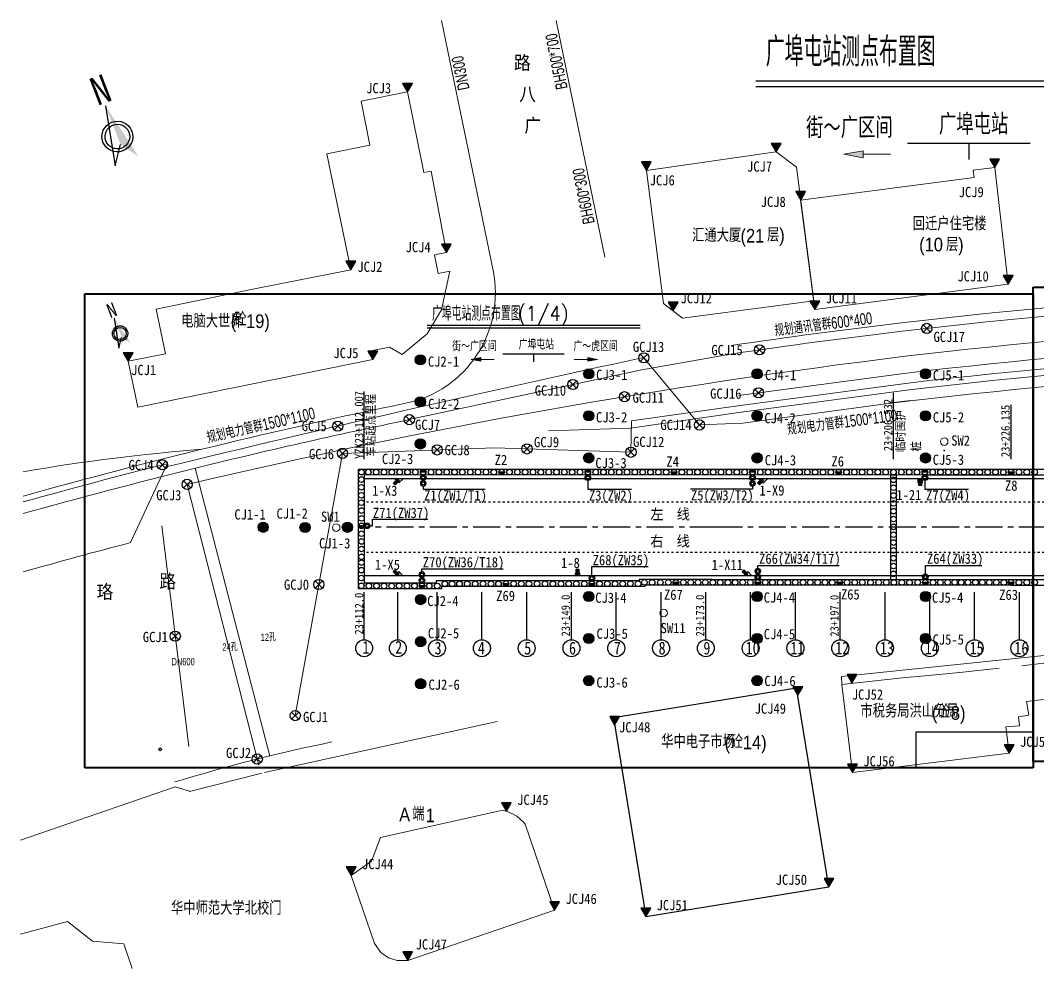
# Model space of a CAD drawing. Header units: millimetres. Extents: x 56 to 535294, y 65 to 2081451.
# Drawn here: x 56 to 653, y 65 to 620 of the extents above; entities that cross this region are included whole.
import ezdxf
from ezdxf.enums import TextEntityAlignment as Align

# ---------------------------------------------------------------- set-up
doc = ezdxf.new("R2010")
doc.units = ezdxf.units.MM
for name, pattern in [('238400', [0.8, 0.25, -0.3, 0.25]), ('CENTER', [50.8, 31.75, -6.35, 6.35, -6.35]), ('L1', [0])]:
    doc.linetypes.add(name, pattern=pattern)
for name, color, linetype in [('外框边线坐标标注', 7, 'Continuous'), ('桩', 5, 'Continuous'), ('桩基位置', 7, 'Continuous'), ('监测点', 7, 'Continuous')]:
    doc.layers.add(name, color=color, linetype=linetype)
doc.layers.add('监测标志', color=4, linetype='Continuous', lineweight=5)
doc.styles.get("Standard").update_dxf_attribs({"font": 'txt', "bigfont": 'gbcbig.shx'})
doc.styles.add('SZ30', font='wwtrstxt.shx', dxfattribs={"width": 0.7, "bigfont": 'hztxt.shx'})
doc.styles.add('宋体', font='')
doc.styles.get('宋体').set_extended_font_data('FangSong_GB2312')

msp = doc.modelspace()

# ---------------------------------------------------------------- hatches: boundary and pattern name
h = msp.add_hatch(color=7)
h.paths.add_polyline_path([(283.31, 583.44), (280.42, 583.44), (283.31, 578.44)])
h.paths.add_polyline_path([(286.2, 583.44), (283.31, 583.44), (283.31, 578.44)])
h = msp.add_hatch(color=7)
h.paths.add_polyline_path([(499.3, 548.22), (496.42, 548.22), (499.3, 543.23)])
h.paths.add_polyline_path([(502.19, 548.22), (499.3, 548.22), (499.3, 543.23)])
at = {"linetype": 'ByBlock', "lineweight": 25}
for points in [[(538.95, 541.85), (550.34, 539.78), (550.34, 543.93)], [(320.53, 421.67), (326.23, 420.63), (326.23, 422.71)], [(388.97, 422.71), (388.97, 420.63), (394.66, 421.67)]]:
    msp.add_hatch(color=5, dxfattribs=at).paths.add_polyline_path(points)
h = msp.add_hatch(color=7)
h.paths.add_polyline_path([(423.26, 537.42), (420.37, 537.42), (423.26, 532.42)])
h.paths.add_polyline_path([(426.14, 537.42), (423.26, 537.42), (423.26, 532.42)])
h = msp.add_hatch(color=7)
h.paths.add_polyline_path([(627.39, 539.03), (624.5, 539.03), (627.39, 534.04)])
h.paths.add_polyline_path([(630.28, 539.03), (627.39, 539.03), (627.39, 534.04)])
h = msp.add_hatch(color=7)
h.paths.add_polyline_path([(513.72, 519.96), (510.84, 519.96), (513.72, 514.96)])
h.paths.add_polyline_path([(516.61, 519.96), (513.72, 519.96), (513.72, 514.96)])
h = msp.add_hatch(color=7)
h.paths.add_polyline_path([(306.07, 489.21), (303.18, 489.21), (306.07, 484.21)])
h.paths.add_polyline_path([(308.95, 489.21), (306.07, 489.21), (306.07, 484.21)])
h = msp.add_hatch(color=7)
h.paths.add_polyline_path([(250.08, 479.2), (247.2, 479.2), (250.08, 474.2)])
h.paths.add_polyline_path([(252.97, 479.2), (250.08, 479.2), (250.08, 474.2)])
h = msp.add_hatch(color=7)
h.paths.add_polyline_path([(635.33, 470.78), (632.44, 470.78), (635.33, 465.79)])
h.paths.add_polyline_path([(638.21, 470.78), (635.33, 470.78), (635.33, 465.79)])
h = msp.add_hatch(color=7)
h.paths.add_polyline_path([(438.94, 455.15), (436.05, 455.15), (438.94, 450.15)])
h.paths.add_polyline_path([(441.83, 455.15), (438.94, 455.15), (438.94, 450.15)])
h = msp.add_hatch(color=7)
h.paths.add_polyline_path([(522.04, 455.84), (519.15, 455.84), (522.04, 450.84)])
h.paths.add_polyline_path([(524.92, 455.84), (522.04, 455.84), (522.04, 450.84)])
h = msp.add_hatch(color=7)
h.paths.add_polyline_path([(119.6, 425.57), (116.72, 425.57), (119.6, 420.57)])
h.paths.add_polyline_path([(122.49, 425.57), (119.6, 425.57), (119.6, 420.57)])
h = msp.add_hatch(color=7)
h.paths.add_polyline_path([(262.93, 426.57), (260.05, 426.57), (262.93, 421.57)])
h.paths.add_polyline_path([(265.82, 426.57), (262.93, 426.57), (262.93, 421.57)])
for points in [[(293.83, 421.43, 1), (287.84, 421.43, 1)], [(392.49, 413.21, 1), (386.5, 413.21, 1)], [(491.14, 413.21, 1), (485.15, 413.21, 1)], [(589.8, 413.21, 1), (583.81, 413.21, 1)], [(293.83, 396.77, 1), (287.84, 396.77, 1)], [(392.49, 388.55, 1), (386.5, 388.55, 1)], [(491.14, 388.55, 1), (485.15, 388.55, 1)], [(589.8, 388.55, 1), (583.81, 388.55, 1)], [(293.83, 372.11, 1), (287.84, 372.11, 1)], [(392.49, 363.89, 1), (386.5, 363.89, 1)], [(491.14, 363.89, 1), (485.15, 363.89, 1)], [(589.8, 363.89, 1), (583.81, 363.89, 1)], [(336.8, 355.59, 1), (340.08, 355.59)], [(437.85, 355.57, 1), (441.13, 355.57)], [(534.31, 355.57, 1), (537.59, 355.57)], [(635.35, 355.62, 1), (638.63, 355.62)], [(201.75, 323.26, 1), (195.77, 323.26, 1)], [(226.25, 323.1, 1), (220.27, 323.1, 1)], [(251.08, 323.26, 1), (245.09, 323.26, 1)], [(254.67, 324.09, 1), (257.95, 324.09)], [(290.13, 288.89, 1), (293.41, 288.89)], [(339.38, 290.19, 1), (342.67, 290.19)], [(389.72, 290.19, 1), (393, 290.19)], [(438.88, 290.95, 1), (442.16, 290.95)], [(486.94, 290.94, 1), (490.22, 290.94)], [(534.9, 290.94, 1), (538.18, 290.94)], [(585.12, 290.94, 1), (588.41, 290.94)], [(635.34, 290.94, 1), (638.62, 290.94)], [(294, 280.87, 1), (288.01, 280.87, 1)], [(392.49, 282.7, 1), (386.5, 282.7, 1)], [(491.14, 282.7, 1), (485.15, 282.7, 1)], [(589.8, 282.7, 1), (583.81, 282.7, 1)], [(294, 256.21, 1), (288.01, 256.21, 1)], [(392.49, 258.04, 1), (386.5, 258.04, 1)], [(491.14, 258.04, 1), (485.15, 258.04, 1)], [(589.8, 258.04, 1), (583.81, 258.04, 1)], [(294, 231.55, 1), (288.01, 231.55, 1)], [(392.49, 233.38, 1), (386.5, 233.38, 1)], [(491.14, 233.38, 1), (485.15, 233.38, 1)]]:
    msp.add_hatch(color=7).paths.add_polyline_path(points)
h = msp.add_hatch(color=7)
edge = h.paths.add_edge_path()
edge.add_ellipse((292.5, 355.6), major_axis=(1.16, 1.16), ratio=1, start_angle=-45, end_angle=135, ccw=False)
edge.add_line((294.15, 355.6), (290.86, 355.6))
h = msp.add_hatch(color=7)
edge = h.paths.add_edge_path()
edge.add_ellipse((388.96, 355.58), major_axis=(1.16, 1.16), ratio=1, start_angle=-45, end_angle=135, ccw=False)
edge.add_line((390.61, 355.58), (387.32, 355.58))
h = msp.add_hatch(color=7)
edge = h.paths.add_edge_path()
edge.add_ellipse((485.42, 355.58), major_axis=(1.16, 1.16), ratio=1, start_angle=-45, end_angle=135, ccw=False)
edge.add_line((487.06, 355.58), (483.78, 355.58))
h = msp.add_hatch(color=7)
edge = h.paths.add_edge_path()
edge.add_ellipse((586.47, 355.58), major_axis=(1.16, 1.16), ratio=1, start_angle=-45, end_angle=135, ccw=False)
edge.add_line((588.11, 355.58), (584.83, 355.58))
h = msp.add_hatch(color=7)
h.paths.add_polyline_path([(543.76, 236.88), (540.87, 236.88), (543.76, 231.89)])
h.paths.add_polyline_path([(546.64, 236.88), (543.76, 236.88), (543.76, 231.89)])
h = msp.add_hatch(color=7)
h.paths.add_polyline_path([(512.02, 229.82), (509.14, 229.82), (512.02, 224.82)])
h.paths.add_polyline_path([(514.91, 229.82), (512.02, 229.82), (512.02, 224.82)])
h = msp.add_hatch(color=7)
h.paths.add_polyline_path([(404.67, 212.33), (401.79, 212.33), (404.67, 207.33)])
h.paths.add_polyline_path([(407.56, 212.33), (404.67, 212.33), (404.67, 207.33)])
h = msp.add_hatch(color=7)
h.paths.add_polyline_path([(635.87, 195.83), (632.99, 195.83), (635.87, 190.83)])
h.paths.add_polyline_path([(638.76, 195.83), (635.87, 195.83), (635.87, 190.83)])
h = msp.add_hatch(color=7)
h.paths.add_polyline_path([(544.06, 184.46), (541.18, 184.46), (544.06, 179.46)])
h.paths.add_polyline_path([(546.95, 184.46), (544.06, 184.46), (544.06, 179.46)])
h = msp.add_hatch(color=7)
h.paths.add_polyline_path([(341.22, 161.85), (338.34, 161.85), (341.22, 156.85)])
h.paths.add_polyline_path([(344.11, 161.85), (341.22, 161.85), (341.22, 156.85)])
h = msp.add_hatch(color=7)
h.paths.add_polyline_path([(250.31, 124.16), (247.42, 124.16), (250.31, 119.16)])
h.paths.add_polyline_path([(253.2, 124.16), (250.31, 124.16), (250.31, 119.16)])
h = msp.add_hatch(color=7)
h.paths.add_polyline_path([(530.28, 117.48), (527.4, 117.48), (530.28, 112.49)])
h.paths.add_polyline_path([(533.17, 117.48), (530.28, 117.48), (530.28, 112.49)])
h = msp.add_hatch(color=7)
h.paths.add_polyline_path([(369.51, 103.77), (366.62, 103.77), (369.51, 98.77)])
h.paths.add_polyline_path([(372.39, 103.77), (369.51, 103.77), (369.51, 98.77)])
h = msp.add_hatch(color=7)
h.paths.add_polyline_path([(422.92, 100.08), (420.04, 100.08), (422.92, 95.08)])
h.paths.add_polyline_path([(425.81, 100.08), (422.92, 100.08), (422.92, 95.08)])
h = msp.add_hatch(color=7)
h.paths.add_polyline_path([(283.4, 74.36), (280.51, 74.36), (283.4, 69.36)])
h.paths.add_polyline_path([(286.28, 74.36), (283.4, 74.36), (283.4, 69.36)])

# ---------------------------------------------------------------- linework, layer by layer
at = {"color": 4, "lineweight": 0}
for p, q in [((303.17, 620.36), (333.42, 473.67)), ((370.32, 620.36), (398.94, 481.58)), ((420.56, 415.59), (473.71, 424.93)), ((473.71, 424.93), (473.71, 424.93)), ((421.63, 422.72), (421.63, 422.72)), ((421.63, 422.72), (421.63, 422.72)), ((421.63, 422.72), (454.43, 383.21)), ((284.37, 386.33), (420.56, 415.59)), ((477.32, 400.53), (575.74, 413.61)), ((478.2, 394.68), (576.62, 407.76)), ((478.76, 390.77), (577.18, 403.85)), ((414.54, 385.57), (478.18, 394.67)), ((478.18, 394.67), (478.18, 394.67)), ((479.73, 384.26), (564.91, 395.76)), ((413.93, 381.32), (478.76, 390.77)), ((478.76, 390.77), (478.76, 390.77)), ((414.25, 367.23), (414.54, 385.57)), ((454.43, 383.21), (479.73, 384.26)), ((365.95, 379.81), (413.93, 381.32)), ((245.19, 366.59), (334.29, 369.79)), ((334.29, 369.79), (414.25, 367.23)), ((217.54, 212.87), (245.19, 366.59)), ((121.08, 314.3), (142.43, 360.53)), ((202.57, 189.11), (158.97, 357.87)), ((196.18, 183.87), (154.2, 348.41)), ((155.09, 194.8), (139.31, 324.13)), ((199.5, 179.6), (335.87, 209.5)), ((155.56, 168.45), (197.9, 179.22)), ((56.44, 139.89), (147.07, 171.2)), ((147.07, 171.2), (155.51, 168.59)), ((155.47, 168.73), (155.56, 168.45))]:
    msp.add_line(p, q, dxfattribs=at)
at = {"color": 7, "lineweight": -3}
for p, q in [((487.46, 584.9), (736.98, 584.9)), ((294.79, 441.74), (419.55, 441.74))]:
    msp.add_line(p, q, dxfattribs=at)
at = {"color": 252, "lineweight": 0}
for p, q in [((283.31, 578.44), (256.19, 572.95)), ((292.9, 531.18), (283.31, 578.44)), ((256.19, 572.95), (261.15, 547.27)), ((261.15, 547.27), (236.02, 542.14)), ((499.3, 543.23), (423.26, 532.42)), ((511.21, 534.36), (499.3, 543.23)), ((236.02, 542.14), (250.08, 474.2)), ((297.13, 531.97), (292.9, 531.18)), ((306.07, 484.21), (297.13, 531.97)), ((423.26, 532.42), (433.36, 454.48)), ((521.36, 456.04), (511.21, 534.36)), ((627.39, 534.04), (614.84, 532.58)), ((614.84, 532.58), (615.28, 528.2)), ((635.33, 465.79), (627.39, 534.04)), ((615.28, 528.2), (513.68, 514.95)), ((513.68, 514.95), (522.04, 450.84)), ((299.09, 482.84), (306.07, 484.21)), ((301.22, 472.03), (299.09, 482.84)), ((250.08, 474.2), (192.69, 462.73)), ((250.08, 474.2), (250.08, 474.2)), ((250.08, 474.2), (250.08, 474.2)), ((250.08, 474.2), (250.08, 474.2)), ((308.19, 473.4), (301.22, 472.03)), ((303.23, 450.74), (308.19, 473.4)), ((522.04, 450.84), (635.33, 465.79)), ((192.69, 462.73), (136.04, 451.01)), ((192.69, 462.73), (192.69, 462.73)), ((433.36, 454.48), (444.52, 445.83)), ((444.52, 445.83), (521.36, 456.04)), ((136.04, 451.01), (141.4, 424.98)), ((294.73, 436.66), (303.23, 450.74)), ((280.14, 424.53), (294.73, 436.66)), ((141.4, 424.98), (119.6, 420.57)), ((261.9, 426.62), (272.69, 428.72)), ((262.93, 421.57), (261.9, 426.62)), ((272.69, 428.72), (280.14, 424.53)), ((119.6, 420.57), (125.22, 393.61)), ((125.22, 393.61), (262.93, 421.57)), ((688.59, 251.44), (537.64, 235.73)), ((667.65, 245.04), (643.38, 242.09)), ((629.98, 240.59), (606.97, 238.16)), ((537.64, 235.73), (537.8, 231.16)), ((537.8, 231.16), (575.04, 235.23)), ((606.97, 238.16), (584.21, 236.06)), ((537.8, 231.16), (544.06, 179.46)), ((645.96, 221.21), (691.34, 226.67)), ((647.32, 213.2), (645.96, 221.21)), ((641.3, 212.18), (647.32, 213.2)), ((641.93, 206.93), (641.3, 212.18)), ((633.97, 206.22), (641.93, 206.93)), ((635.87, 190.83), (633.97, 206.22)), ((544.06, 179.46), (635.87, 190.83)), ((267.42, 141.41, 104.92), (339.12, 157.5, 104.92)), ((339.12, 157.5, 104.92), (343.33, 156.19, 104.92)), ((343.33, 156.19, 104.92), (347.45, 154.04, 104.92)), ((347.45, 154.04, 104.92), (351.19, 150.45, 104.92)), ((351.19, 150.45, 104.92), (352.23, 149.23, 104.92)), ((352.23, 149.23, 104.92), (369.51, 98.77, 104.92)), ((262.27, 127.67, 104.92), (267.42, 141.41, 104.92)), ((250.31, 119.16, 104.92), (262.27, 127.67, 104.92)), ((263.96, 79.31, 104.92), (250.31, 119.16, 104.92)), ((369.51, 98.77, 104.92), (283.4, 69.36, 104.92)), ((84.05, 92.15), (56.44, 84.71)), ((98.63, 80.75), (84.05, 92.15)), ((117.07, 79.21), (98.63, 80.75)), ((121.99, 64.58), (117.07, 79.21)), ((267.6, 74.12, 104.92), (263.96, 79.31, 104.92)), ((272.07, 70.93, 104.92), (267.6, 74.12, 104.92)), ((277.16, 69.28, 104.92), (272.07, 70.93, 104.92)), ((283.4, 69.36, 104.92), (277.16, 69.28, 104.92))]:
    msp.add_line(p, q, dxfattribs=at)
at = {"color": 7}
for p, q in [((286.2, 583.44), (280.42, 583.44)), ((280.42, 583.44), (283.31, 578.44)), ((283.31, 578.44), (286.2, 583.44)), ((487.46, 581.56), (736.98, 581.56)), ((111.93, 535.1), (115.1, 547.54)), ((502.19, 548.22), (496.42, 548.22)), ((496.42, 548.22), (499.3, 543.23)), ((499.3, 543.23), (502.19, 548.22)), ((426.14, 537.42), (420.37, 537.42)), ((420.37, 537.42), (423.26, 532.42)), ((423.26, 532.42), (426.14, 537.42)), ((630.28, 539.03), (624.5, 539.03)), ((624.5, 539.03), (627.39, 534.04)), ((627.39, 534.04), (630.28, 539.03)), ((516.61, 519.96), (510.84, 519.96)), ((510.84, 519.96), (513.72, 514.96)), ((513.72, 514.96), (516.61, 519.96)), ((308.95, 489.21), (303.18, 489.21)), ((303.18, 489.21), (306.07, 484.21)), ((306.07, 484.21), (308.95, 489.21)), ((252.97, 479.2), (247.2, 479.2)), ((247.2, 479.2), (250.08, 474.2)), ((250.08, 474.2), (252.97, 479.2)), ((638.21, 470.78), (632.44, 470.78)), ((632.44, 470.78), (635.33, 465.79)), ((635.33, 465.79), (638.21, 470.78)), ((441.83, 455.15), (436.05, 455.15)), ((436.05, 455.15), (438.94, 450.15)), ((438.94, 450.15), (441.83, 455.15)), ((524.92, 455.84), (519.15, 455.84)), ((519.15, 455.84), (522.04, 450.84)), ((522.04, 450.84), (524.92, 455.84)), ((585.44, 437.69), (589.67, 441.93)), ((589.67, 437.69), (585.44, 441.93)), ((294.79, 440.06), (419.55, 440.06)), ((114.22, 428.26), (115.8, 434.48)), ((487.5, 425.13), (491.73, 429.36)), ((491.73, 425.13), (487.5, 429.36)), ((122.49, 425.57), (116.72, 425.57)), ((116.72, 425.57), (119.6, 420.57)), ((119.6, 420.57), (122.49, 425.57)), ((265.82, 426.57), (260.05, 426.57)), ((260.05, 426.57), (262.93, 421.57)), ((262.93, 421.57), (265.82, 426.57)), ((419.64, 420.45), (423.87, 424.68)), ((423.87, 420.45), (419.64, 424.68)), ((378.07, 404.8), (382.31, 409.03)), ((382.31, 404.8), (378.07, 409.03)), ((408.34, 397.67), (412.57, 401.9)), ((412.57, 397.67), (408.34, 401.9)), ((486.87, 399.96), (491.1, 404.2)), ((491.1, 399.96), (486.87, 404.2)), ((282.25, 384.22), (286.49, 388.45)), ((286.49, 384.22), (282.25, 388.45)), ((240.31, 380.43), (244.54, 384.66)), ((244.54, 380.43), (240.31, 384.66)), ((452.31, 381.09), (456.54, 385.33)), ((456.54, 381.09), (452.31, 385.33)), ((298.59, 366.47), (302.82, 370.7)), ((302.82, 366.47), (298.59, 370.7)), ((351.2, 367.07), (355.44, 371.3)), ((355.44, 367.07), (351.2, 371.3)), ((243.11, 364.47), (247.34, 368.71)), ((247.34, 364.47), (243.11, 368.71)), ((412.13, 365.11), (416.36, 369.35)), ((416.36, 365.11), (412.13, 369.35)), ((137.54, 357.71), (141.77, 361.94)), ((141.77, 357.71), (137.54, 361.94)), ((294.15, 355.6), (290.86, 355.6)), ((292.51, 350.69), (291.11, 353.15)), ((291.11, 353.15), (293.94, 353.13)), ((293.94, 353.13), (292.51, 350.69)), ((340.08, 355.59), (336.8, 355.59)), ((390.61, 355.58), (387.32, 355.58)), ((388.97, 350.68), (387.57, 353.13)), ((387.57, 353.13), (390.4, 353.12)), ((390.4, 353.12), (388.97, 350.68)), ((441.13, 355.57), (437.85, 355.57)), ((487.06, 355.58), (483.78, 355.58)), ((485.43, 350.67), (484.03, 353.13)), ((484.03, 353.13), (486.85, 353.11)), ((486.85, 353.11), (485.43, 350.67)), ((537.59, 355.57), (534.31, 355.57)), ((588.11, 355.58), (584.83, 355.58)), ((586.47, 350.67), (585.07, 353.13)), ((585.07, 353.13), (587.9, 353.12)), ((587.9, 353.12), (586.47, 350.67)), ((638.63, 355.62), (635.35, 355.62)), ((152.08, 346.3), (156.32, 350.53)), ((156.32, 346.3), (152.08, 350.53)), ((275.89, 351.65), (278.29, 349.27)), ((278.29, 349.27), (280.78, 351.65)), ((292.52, 347.29), (292.52, 345.59)), ((388.98, 350.68), (388.98, 345.58)), ((485.44, 347.27), (485.44, 345.57)), ((586.48, 350.67), (586.48, 345.57)), ((292.52, 345.59), (328.79, 345.59)), ((388.98, 345.58), (414.5, 345.58)), ((485.44, 345.57), (449.17, 345.57)), ((586.48, 345.57), (612.01, 345.57)), ((262.83, 324.09), (262.83, 328.05)), ((262.83, 328.05), (295.23, 328.05)), ((257.95, 324.09), (254.67, 324.09)), ((259.57, 322.46), (258.17, 324.92)), ((258.17, 324.92), (261, 324.9)), ((261, 324.9), (259.57, 322.46)), ((261.21, 324.09), (262.83, 324.09)), ((291.77, 297.2), (291.77, 298.9)), ((291.77, 298.9), (339.41, 298.9)), ((391.36, 295.1), (391.36, 300.2)), ((391.36, 300.2), (424.35, 300.2)), ((488.58, 299.25), (488.58, 300.95)), ((488.58, 300.95), (536.22, 300.95)), ((586.76, 295.85), (586.76, 300.95)), ((586.76, 300.95), (619.75, 300.95)), ((291.76, 293.8), (290.36, 291.35)), ((293.19, 291.36), (291.76, 293.8)), ((391.35, 295.1), (389.95, 292.64)), ((389.95, 292.64), (392.78, 292.66)), ((392.78, 292.66), (391.35, 295.1)), ((488.57, 295.85), (487.17, 293.39)), ((487.17, 293.39), (490, 293.41)), ((490, 293.41), (488.57, 295.85)), ((586.76, 295.85), (585.35, 293.39)), ((585.35, 293.39), (588.18, 293.41)), ((588.18, 293.41), (586.76, 295.85)), ((229.25, 287.61), (233.48, 291.85)), ((233.48, 287.61), (229.25, 291.85)), ((293.41, 288.89), (290.13, 288.89)), ((290.36, 291.35), (293.19, 291.36)), ((342.67, 290.19), (339.38, 290.19)), ((393, 290.19), (389.72, 290.19)), ((442.16, 290.95), (438.88, 290.95)), ((490.22, 290.94), (486.94, 290.94)), ((538.18, 290.94), (534.9, 290.94)), ((588.41, 290.94), (585.12, 290.94)), ((638.62, 290.94), (635.34, 290.94)), ((145.09, 257.35), (149.32, 261.58)), ((149.32, 257.35), (145.09, 261.58)), ((546.64, 236.88), (540.87, 236.88)), ((540.87, 236.88), (543.76, 231.89)), ((543.76, 231.89), (546.64, 236.88)), ((511.29, 229.02), (403.99, 211.54)), ((514.91, 229.82), (509.14, 229.82)), ((509.14, 229.82), (512.02, 224.82)), ((530.27, 112.54), (511.29, 229.02)), ((512.02, 224.82), (514.91, 229.82)), ((215.42, 210.76), (219.66, 214.99)), ((219.66, 210.76), (215.42, 214.99)), ((407.56, 212.33), (401.79, 212.33)), ((401.79, 212.33), (404.67, 207.33)), ((403.99, 211.54), (422.92, 95.08)), ((404.67, 207.33), (407.56, 212.33)), ((638.76, 195.83), (632.99, 195.83)), ((632.99, 195.83), (635.87, 190.83)), ((635.87, 190.83), (638.76, 195.83)), ((193.15, 185.33), (197.38, 189.56)), ((197.38, 185.33), (193.15, 189.56)), ((546.95, 184.46), (541.18, 184.46)), ((541.18, 184.46), (544.06, 179.46)), ((544.06, 179.46), (546.95, 184.46)), ((344.11, 161.85, 104.92), (338.34, 161.85, 104.92)), ((338.34, 161.85, 104.92), (341.22, 156.85, 104.92)), ((341.22, 156.85, 104.92), (344.11, 161.85, 104.92)), ((253.2, 124.16, 104.92), (247.42, 124.16, 104.92)), ((247.42, 124.16, 104.92), (250.31, 119.16, 104.92)), ((250.31, 119.16, 104.92), (253.2, 124.16, 104.92)), ((533.17, 117.48), (527.4, 117.48)), ((527.4, 117.48), (530.28, 112.49)), ((530.28, 112.49), (533.17, 117.48)), ((422.92, 95.08), (530.27, 112.54)), ((372.39, 103.77, 104.92), (366.62, 103.77, 104.92)), ((366.62, 103.77, 104.92), (369.51, 98.77, 104.92)), ((369.51, 98.77, 104.92), (372.39, 103.77, 104.92)), ((425.81, 100.08), (420.04, 100.08)), ((420.04, 100.08), (422.92, 95.08)), ((422.92, 95.08), (425.81, 100.08)), ((286.28, 74.36, 104.92), (280.51, 74.36, 104.92)), ((280.51, 74.36, 104.92), (283.4, 69.36, 104.92)), ((283.4, 69.36, 104.92), (286.28, 74.36, 104.92))]:
    msp.add_line(p, q, dxfattribs=at)
at = {"color": 7, "extrusion": (2e-16, 2e-16, -1)}
for p, q in [((106.33, 570.3), (111.93, 535.1)), ((111.42, 445.86), (114.22, 428.26))]:
    msp.add_line(p, q, dxfattribs=at)
at = {"color": 5, "lineweight": 30, "extrusion": (-2e-16, 2e-16, -1)}
for p, q in [((576.35, 548.36), (648.09, 548.36)), ((339.23, 424.93), (375.1, 424.93))]:
    msp.add_line(p, q, dxfattribs=at)
at = {"color": 5, "lineweight": 30}
for p, q in [((612.22, 548.36), (612.22, 538.82)), ((357.17, 424.93), (357.17, 420.16))]:
    msp.add_line(p, q, dxfattribs=at)
at = {"linetype": 'L1', "lineweight": 0}
msp.add_line((521.36, 456.04), (517.78, 483.48), dxfattribs=at)
at = {"color": 7, "lineweight": 40}
for p, q in [((94.13, 460.12), (649.92, 460.12)), ((94.13, 182.22), (94.13, 460.12)), ((649.92, 463.95), (1205.71, 463.95)), ((649.92, 186.06), (649.92, 463.95)), ((649.92, 460.12), (649.92, 182.22)), ((1205.71, 186.06), (649.92, 186.06)), ((649.92, 182.22), (94.13, 182.22))]:
    msp.add_line(p, q, dxfattribs=at)
for p, q in [((241.51, 368.33), (241.51, 368.33)), ((275.03, 349.27), (277.47, 351.65)), ((276.1, 348.17), (275.03, 349.27)), ((275.04, 349.26), (277.32, 349.36)), ((275.38, 348.91), (276.93, 348.98)), ((275.43, 349.65), (277.71, 349.75)), ((275.73, 348.56), (276.54, 348.59)), ((275.82, 350.03), (278.11, 350.13)), ((278.54, 350.56), (276.1, 348.17)), ((276.21, 350.42), (278.5, 350.52)), ((276.6, 350.8), (278.24, 350.87)), ((277, 351.19), (277.89, 351.22)), ((277.47, 351.65), (278.54, 350.56)), ((488.42, 349.22), (490.86, 351.6)), ((488.42, 349.22), (490.71, 349.31)), ((489.49, 348.12), (488.42, 349.22)), ((488.77, 348.86), (490.31, 348.93)), ((488.81, 349.6), (491.1, 349.7)), ((489.11, 348.51), (489.92, 348.55)), ((489.2, 349.98), (491.49, 350.08)), ((491.93, 350.51), (489.49, 348.12)), ((489.6, 350.37), (491.89, 350.47)), ((489.99, 350.75), (491.62, 350.82)), ((490.38, 351.14), (491.28, 351.17)), ((490.86, 351.6), (491.93, 350.51)), ((582.9, 351.19), (584.43, 351.19)), ((582.9, 347.78), (582.9, 351.19)), ((582.9, 350.52), (583.5, 351.19)), ((582.9, 349.97), (583.99, 351.19)), ((582.9, 349.42), (584.43, 351.13)), ((582.9, 348.87), (584.43, 350.58)), ((582.9, 348.32), (584.43, 350.03)), ((582.9, 347.78), (584.43, 349.48)), ((584.43, 347.78), (582.9, 347.78)), ((583.4, 347.78), (584.43, 348.93)), ((583.89, 347.78), (584.43, 348.38)), ((584.43, 351.19), (584.43, 347.78)), ((274.86, 297.31), (275.95, 298.38)), ((275.71, 296.44), (275.63, 298.07)), ((275.95, 298.38), (278.34, 295.95)), ((276.1, 296.05), (275.99, 298.34)), ((382.15, 298.64), (383.68, 298.64)), ((382.15, 295.23), (382.15, 298.64)), ((382.15, 297.97), (382.74, 298.64)), ((382.15, 297.42), (383.24, 298.64)), ((382.15, 296.88), (383.68, 298.58)), ((383.68, 298.64), (383.68, 295.23)), ((479.33, 297.3), (480.42, 298.38)), ((480.19, 296.44), (480.11, 298.07)), ((480.42, 298.38), (482.82, 295.95)), ((480.57, 296.05), (480.46, 298.34)), ((277.25, 294.88), (274.86, 297.31)), ((275.33, 296.83), (275.28, 297.73)), ((276.48, 295.66), (276.37, 297.95)), ((276.87, 295.27), (276.76, 297.56)), ((277.26, 294.88), (277.15, 297.17)), ((278.34, 295.95), (277.25, 294.88)), ((277.61, 295.23), (277.53, 296.78)), ((277.96, 295.57), (277.92, 296.38)), ((382.15, 296.33), (383.68, 298.03)), ((382.15, 295.78), (383.68, 297.48)), ((382.15, 295.23), (383.68, 296.93)), ((383.68, 295.23), (382.15, 295.23)), ((382.64, 295.23), (383.68, 296.38)), ((383.13, 295.23), (383.68, 295.83)), ((481.73, 294.88), (479.33, 297.3)), ((479.8, 296.83), (479.76, 297.72)), ((480.96, 295.66), (480.85, 297.94)), ((481.35, 295.27), (481.24, 297.55)), ((481.73, 294.88), (481.62, 297.16)), ((482.82, 295.95), (481.73, 294.88)), ((482.08, 295.22), (482.01, 296.77)), ((482.43, 295.57), (482.4, 296.38)), ((581.29, 182.22), (581.29, 203.3)), ((581.29, 203.3), (649.92, 203.3)), ((649.92, 203.3), (649.92, 182.22)), ((649.92, 182.22), (581.29, 182.22))]:
    msp.add_line(p, q)
at = {"lineweight": 0}
for centre in [(292.52, 348.99), (485.44, 348.97), (488.58, 297.55), (291.77, 295.5)]:
    msp.add_circle(centre, 1.37, dxfattribs=at)
msp.add_circle((138.37, 193.12, 101.32), 0.822)
at = {"color": 4, "lineweight": 0}
for centre, radius, start, end in [((269, 460.39), 65.77, 281.69665, 11.6506), ((969.01, -2920.81), 3387.13, 90, 96.71974), ((969.01, -2920.81), 3382.2, 90, 96.71997), ((969.01, -2920.81), 3387.13, 96.71974, 98.4209), ((969.01, -2920.81), 3367.4, 90, 96.72064), ((969.01, -2920.81), 3382.2, 96.71997, 98.4209), ((969.01, -2920.81), 3357.54, 90, 96.72109), ((969.01, -2920.81), 3351.62, 90, 96.72137), ((1047.02, -3440.39), 3892.57, 96.96606, 103.25972), ((969.01, -2920.81), 3347.67, 90, 96.72155), ((2646.42, -9940.39), 10599.23, 102.116549, 103.669774), ((969.01, -2920.81), 3341.09, 90, 96.72185), ((969.01, -2920.81), 3387.13, 101.69665, 105.60076), ((969.09, -2921.17), 3377.64, 101.69621, 103.90382), ((969.01, -2920.81), 3383.84, 104.13941, 105.61631), ((969.01, -2920.81), 3377.27, 103.90388, 105.6475), ((969.01, -2920.81), 3344.38, 104.68698, 105.80536), ((444.39, -800.97), 1019.32, 101.62314, 106.96371)]:
    msp.add_arc(centre, radius, start, end, dxfattribs=at)
at = {"lineweight": 25}
msp.add_arc((969.01, -2920.81), 3341.09, 96.72185, 96.94611, dxfattribs=at)
at = {"color": 252, "lineweight": 0}
msp.add_arc((254.07, -778.37), 1150.97, 94.54854, 99.80354, dxfattribs=at)
at = {"color": 7, "extrusion": (2e-16, 2e-16, -1)}
for centre, major_axis, start_param, end_param in [((113.28, 552.25), (3.66, 8.24), 3.926991, 10.210176), ((113.28, 552.25), (-6.6, 2.93), 5.497787, 11.780972), ((114.9, 436.83), (1.83, 4.12), 3.926991, 10.210176), ((114.9, 436.83), (-3.3, 1.46), 5.497787, 11.780972)]:
    msp.add_ellipse(centre, major_axis=major_axis, ratio=1, start_param=start_param, end_param=end_param, dxfattribs=at)
msp.add_point((597.79, 368.33))
for points in [[(-125.79, 540.44), (-115.1, 547.54), (-106.33, 570.3)], [(-121.15, 430.93), (-115.8, 434.48), (-111.42, 445.86)]]:
    msp.add_solid(points, dxfattribs=at)
at = {"layer": '外框边线坐标标注', "color": 5}
for p, q in [((257.89, 363.25), (257.84, 402.74)), ((568.1, 363.26), (568.1, 402.01)), ((636.91, 395.03), (636.91, 363.25)), ((257.9, 257.33), (257.9, 285.22)), ((277.64, 257.33), (277.64, 285.22)), ((300.6, 257.33), (300.6, 285.22)), ((326.89, 257.33), (326.89, 285.22)), ((353.14, 257.33), (353.14, 285.22)), ((379.38, 257.33), (379.38, 285.22)), ((405.63, 257.33), (405.63, 285.22)), ((431.88, 257.33), (431.88, 285.22)), ((458.13, 257.33), (458.13, 285.22)), ((484.38, 257.33), (484.38, 285.22)), ((510.63, 257.33), (510.63, 285.22)), ((536.87, 257.33), (536.87, 285.22)), ((563.12, 257.33), (563.12, 285.22)), ((589.37, 257.33), (589.37, 285.22)), ((615.62, 257.33), (615.62, 285.22)), ((641.87, 257.33), (641.87, 285.22))]:
    msp.add_line(p, q, dxfattribs=at)
at = {"layer": '外框边线坐标标注', "color": 7, "lineweight": 30}
for p, q in [((254.68, 357.22), (719.67, 357.24)), ((254.68, 287.25), (254.68, 357.22)), ((586.47, 353.94), (257.95, 353.77)), ((257.95, 353.77), (257.95, 290.53)), ((566.46, 292.57), (566.46, 354.02)), ((566.46, 292.57), (566.46, 354.02)), ((569.74, 353.93), (569.74, 292.58)), ((586.47, 353.94), (800.31, 353.94)), ((461.9, 292.58), (419.13, 292.59)), ((419.13, 292.59), (419.13, 291.83)), ((461.9, 292.58), (715.07, 292.58)), ((303.31, 287.25), (254.68, 287.25)), ((300.03, 290.54), (257.95, 290.53)), ((300.03, 291.84), (300.03, 290.53)), ((419.13, 291.83), (300.03, 291.84)), ((300.03, 291.84), (300.03, 290.53)), ((422.42, 288.53), (303.31, 288.54)), ((303.31, 288.54), (303.31, 287.25)), ((637.07, 289.3), (422.42, 289.3)), ((422.42, 289.3), (422.42, 288.53)), ((636.98, 289.3), (719.66, 289.3))]:
    msp.add_line(p, q, dxfattribs=at)
at = {"layer": '外框边线坐标标注', "color": 4}
for p, q in [((566.46, 353.96), (569.74, 353.96)), ((566.46, 353.96), (569.74, 353.96)), ((568.1, 353.95), (568.1, 353.96)), ((568.1, 353.96), (568.1, 353.96)), ((568.1, 353.95), (568.1, 353.96)), ((568.1, 353.96), (568.1, 353.96)), ((569.74, 334.88), (569.74, 326.12)), ((569.74, 334.88), (569.74, 326.12))]:
    msp.add_line(p, q, dxfattribs=at)
at = {"layer": '外框边线坐标标注', "color": 252}
for p, q in [((1165.37, 351.65), (257.95, 351.65)), ((1168.01, 351.65), (257.95, 351.65)), ((464.66, 323.26), (464.66, 323.26)), ((1165.37, 294.86), (257.95, 294.88)), ((1168.01, 294.86), (257.95, 294.88)), ((306.21, 295.88), (306.21, 295.88)), ((306.21, 295.88), (306.21, 295.88))]:
    msp.add_line(p, q, dxfattribs=at)
at = {"layer": '外框边线坐标标注', "color": 30, "linetype": 'CENTER', "ltscale": 0.5}
for p, q in [((464.66, 323.26), (257.95, 323.26)), ((1165.37, 323.26), (464.66, 323.26))]:
    msp.add_line(p, q, dxfattribs=at)
at = {"layer": '外框边线坐标标注', "color": 0}
msp.add_line((636.98, 289.3), (719.66, 289.3), dxfattribs=at)
at = {"layer": '外框边线坐标标注', "color": 7}
for centre in [(587.55, 439.81), (489.62, 427.24), (290.84, 421.43), (421.76, 422.56), (389.49, 413.21), (488.15, 413.21), (586.8, 413.21), (380.19, 406.92), (290.84, 396.77), (410.46, 399.78), (488.99, 402.08), (284.37, 386.33), (389.49, 388.55), (488.15, 388.55), (586.8, 388.55), (242.42, 382.55), (454.43, 383.21), (290.84, 372.11), (300.7, 368.59), (353.32, 369.18), (414.25, 367.23), (245.22, 366.59), (389.49, 363.89), (488.15, 363.89), (586.8, 363.89), (139.65, 359.83), (154.2, 348.41), (198.76, 323.26), (223.26, 323.1), (248.09, 323.26), (231.36, 289.73), (291, 280.87), (389.49, 282.7), (488.15, 282.7), (586.8, 282.7), (147.2, 259.47), (291, 256.21), (389.49, 258.04), (488.15, 258.04), (586.8, 258.04), (291, 231.55), (389.49, 233.38), (488.15, 233.38), (217.54, 212.87), (195.26, 187.44)]:
    msp.add_circle(centre, 2.99, dxfattribs=at)
at = {"layer": '外框边线坐标标注', "color": 4}
for centre in [(256.29, 351.22), (256.32, 355.6), (260.35, 355.59), (568.1, 351.05), (568.1, 351.05), (256.29, 346.63), (568.1, 346.46), (568.1, 346.46), (256.29, 342.03), (568.13, 341.86), (568.13, 341.86), (256.27, 337.66), (256.31, 333.06), (568.1, 337.27), (568.1, 337.27), (568.1, 332.68), (568.1, 332.68), (256.31, 328.47), (568.1, 328.08), (568.1, 328.08), (568.1, 323.49), (568.1, 323.49), (256.33, 319.5), (256.33, 314.91), (568.1, 318.9), (568.1, 318.9), (256.31, 310.53), (568.1, 314.3), (568.1, 314.3), (568.1, 309.71), (568.1, 309.71), (256.31, 302.51), (256.31, 305.94), (568.1, 305.12), (568.1, 305.12), (256.29, 298.13), (568.1, 300.52), (568.1, 300.52), (256.29, 293.54), (422.1, 290.95), (426.66, 290.95), (431.42, 290.95), (436.16, 290.95), (444.98, 290.94), (449.25, 290.95), (453.52, 290.95), (457.8, 290.94), (462.21, 290.94), (466.57, 290.94), (471.04, 290.94), (475.32, 290.94), (479.71, 290.94), (484.21, 290.94), (492.94, 290.94), (497.15, 290.94), (501.71, 290.94), (506.16, 290.94), (510.52, 290.94), (515.02, 290.94), (519.33, 290.94), (523.6, 290.94), (527.98, 290.94), (532.19, 290.94), (540.79, 290.94), (545.38, 290.94), (549.86, 290.94), (554.64, 290.94), (559.37, 290.94), (563.85, 290.94), (568.1, 295.93), (568.1, 295.93), (568.28, 290.94), (572.97, 290.94), (577.45, 290.94), (582.23, 290.94), (591.25, 290.94), (595.58, 290.94), (599.83, 290.94), (603.94, 290.94), (607.72, 290.94), (611.73, 290.94), (616.1, 290.94), (620.19, 290.94), (624.22, 290.94), (628.32, 290.95), (632.71, 290.94), (256.29, 288.94), (260.64, 288.89), (265.14, 288.89), (269.57, 288.89), (274, 288.89), (278.41, 288.89), (282.96, 288.89), (287.39, 288.89), (296.09, 288.9), (300.72, 288.89), (305.16, 290.19), (309.43, 290.19), (313.78, 290.19), (318.29, 290.19), (322.94, 290.19), (327.55, 290.19), (332.2, 290.19), (336.63, 290.19), (345.5, 290.19), (349.98, 290.19), (354.44, 290.19), (359.17, 290.19), (363.9, 290.19), (368.47, 290.19), (373.26, 290.19), (377.74, 290.19), (382.28, 290.19), (386.91, 290.19), (395.84, 290.19), (400.36, 290.19), (404.86, 290.19), (409.41, 290.19), (413.86, 290.19), (418.42, 290.19)]:
    msp.add_circle(centre, 1.64, dxfattribs=at)
at = {"layer": '外框边线坐标标注', "color": 5}
for centre in [(257.9, 252.37), (277.64, 252.37), (300.6, 252.37), (326.89, 252.37), (353.14, 252.37), (379.38, 252.37), (405.63, 252.37), (431.88, 252.37), (458.13, 252.37), (484.38, 252.37), (510.63, 252.37), (536.87, 252.37), (563.12, 252.37), (589.37, 252.37), (615.62, 252.37), (641.87, 252.37)]:
    msp.add_circle(centre, 4.96, dxfattribs=at)
at = {"layer": '桩', "color": 30, "linetype": '238400', "ltscale": 5}
for p, q in [((1168.01, 338.03), (257.95, 338.04)), ((1168.01, 308.5), (257.95, 308.51))]:
    msp.add_line(p, q, dxfattribs=at)
at = {"layer": '桩基位置', "color": 4}
for p, q in [((352.24, 353.95), (352.24, 353.95)), ((352.24, 353.95), (352.24, 353.95)), ((421.14, 353.93), (421.14, 353.93)), ((421.14, 353.93), (421.14, 353.93)), ((490.04, 353.94), (490.03, 353.94)), ((490.04, 353.94), (490.03, 353.94)), ((558.93, 353.95), (558.93, 353.95)), ((558.93, 353.95), (558.93, 353.95))]:
    msp.add_line(p, q, dxfattribs=at)
for centre in [(264.94, 355.6), (269.54, 355.6), (274.13, 355.6), (278.73, 355.59), (283.32, 355.6), (287.91, 355.6), (297.1, 355.6), (301.69, 355.6), (306.28, 355.6), (310.88, 355.6), (315.47, 355.6), (320.07, 355.59), (324.66, 355.59), (329.25, 355.59), (333.85, 355.59), (343.03, 355.59), (347.63, 355.59), (352.22, 355.59), (356.81, 355.58), (361.4, 355.58), (366, 355.58), (370.59, 355.59), (375.18, 355.59), (379.78, 355.58), (384.37, 355.58), (393.56, 355.58), (398.15, 355.58), (402.74, 355.58), (407.34, 355.58), (411.93, 355.58), (416.52, 355.58), (421.12, 355.57), (425.71, 355.57), (430.3, 355.57), (434.9, 355.57), (444.08, 355.57), (448.68, 355.57), (453.27, 355.59), (457.86, 355.59), (462.46, 355.58), (467.05, 355.58), (471.64, 355.58), (476.24, 355.58), (480.83, 355.58), (490.02, 355.58), (494.61, 355.58), (499.2, 355.57), (503.8, 355.57), (508.39, 355.58), (512.98, 355.58), (517.58, 355.58), (522.17, 355.57), (526.76, 355.57), (531.36, 355.57), (540.54, 355.57), (545.14, 355.59), (549.73, 355.59), (554.32, 355.59), (558.92, 355.59), (563.51, 355.59), (568.1, 355.59), (572.69, 355.58), (577.28, 355.58), (581.88, 355.58), (591.07, 355.58), (595.65, 355.58), (600.25, 355.58), (604.83, 355.58), (609.44, 355.57), (614.03, 355.57), (618.63, 355.57), (623.23, 355.57), (627.82, 355.57), (632.4, 355.57)]:
    msp.add_circle(centre, 1.64, dxfattribs=at)
at = {"layer": '桩基位置', "color": 7}
for centre, radius in [((292.5, 355.6), 1.64), ((292.52, 352.32), 1.63), ((338.44, 355.59), 1.64), ((388.96, 355.58), 1.64), ((388.98, 352.31), 1.63), ((439.49, 355.57), 1.64), ((485.42, 355.58), 1.64), ((485.44, 352.3), 1.63), ((535.95, 355.57), 1.64), ((586.47, 355.58), 1.64), ((586.48, 352.31), 1.63), ((636.99, 355.62), 1.64), ((256.31, 324.09), 1.64), ((259.58, 324.09), 1.63), ((291.77, 292.17), 1.63), ((391.36, 293.47), 1.63), ((440.52, 290.95), 1.64), ((488.58, 290.94), 1.64), ((488.58, 294.22), 1.63), ((536.54, 290.94), 1.64), ((586.76, 290.94), 1.64), ((586.76, 294.22), 1.63), ((636.98, 290.94), 1.64), ((291.77, 288.89), 1.64), ((341.02, 290.19), 1.64), ((391.36, 290.19), 1.64)]:
    msp.add_circle(centre, radius, dxfattribs=at)
at = {"layer": '桩基位置', "color": 5}
for centre in [(641.59, 355.62), (646.18, 355.62), (650.76, 355.62), (641.57, 290.94), (646.17, 290.94), (650.76, 290.94)]:
    msp.add_circle(centre, 1.64, dxfattribs=at)
at = {"layer": '监测标志', "color": 5, "lineweight": 20}
for p, q in [((538.95, 541.85, 0), (550.34, 543.93, 0)), ((550.34, 539.78, 0), (550.34, 543.93, 0)), ((550.34, 539.78, 0), (538.95, 541.85, 0)), ((550.34, 541.85), (566.24, 541.85)), ((320.53, 421.67, 0), (326.23, 422.71, 0)), ((326.23, 420.63, 0), (320.53, 421.67, 0)), ((326.23, 420.63, 0), (326.23, 422.71, 0)), ((326.23, 421.67), (334.18, 421.67)), ((388.97, 421.67), (381.02, 421.67)), ((388.97, 420.63, 0), (388.97, 422.71, 0)), ((394.66, 421.67, 0), (388.97, 422.71, 0)), ((388.97, 420.63, 0), (394.66, 421.67, 0))]:
    msp.add_line(p, q, dxfattribs=at)
at = {"layer": '监测点', "lineweight": 0}
msp.add_line((285.83, 365.52), (285.83, 365.65), dxfattribs=at)
at = {"layer": '监测点', "color": 7, "lineweight": 0}
for p, q in [((489.07, 351.6), (491.65, 349.02)), ((494.23, 351.6), (491.65, 349.02)), ((582.36, 349.35), (582.36, 351.65)), ((584.99, 349.35), (582.36, 349.35)), ((584.99, 349.35), (584.99, 351.65)), ((275.85, 294.88), (278.22, 297.25)), ((278.22, 297.25), (280.6, 294.88)), ((381.59, 294.88), (381.59, 296.3)), ((384.23, 296.3), (381.59, 296.3)), ((384.23, 294.88), (384.23, 296.3)), ((480.3, 294.88), (482.72, 297.29)), ((485.13, 294.88), (482.72, 297.29))]:
    msp.add_line(p, q, dxfattribs=at)
at = {"layer": '监测点', "linetype": 'L1', "lineweight": 0}
msp.add_line((584.21, 236.06), (575.02, 235.21), dxfattribs=at)
at = {"layer": '监测点', "lineweight": 0}
for centre, radius in [((597.79, 373.48), 2.22), ((292.52, 348.99), 1.7), ((485.44, 348.97), 1.7), ((241.51, 323.1), 2.22), ((488.58, 297.55), 1.7), ((291.77, 295.5), 1.7), ((433.36, 273.04), 2.22)]:
    msp.add_circle(centre, radius, dxfattribs=at)
at = {"layer": '监测点', "lineweight": 30}
for centre in [(292.52, 348.99), (485.44, 348.97), (488.58, 297.55), (291.77, 295.5)]:
    msp.add_circle(centre, 0.872, dxfattribs=at)

# ---------------------------------------------------------------- texts
at = {"color": 250, "width": 0.9}
msp.add_text('广埠屯站测点布置图', height=17.07, dxfattribs=at).set_placement((493.24, 593.37))
at = {"color": 7, "style": '宋体', "width": 0.9}
for s, height, p in [('路', 8, (345.71, 591.55)), ('JCJ3', 6, (259.04, 577.63, -104.92)), ('八', 8, (348.73, 573.14)), ('广', 8, (351.75, 554.74)), ('JCJ7', 6, (482.25, 531.69, -104.92)), ('JCJ6', 6, (425.21, 523.64, -104.92)), ('JCJ9', 6, (606.28, 516.73, -104.92)), ('JCJ8', 6, (490.27, 510.98, -104.92)), ('JCJ4', 6, (282.19, 484.47, -104.92)), ('JCJ2', 6, (253.91, 472.93, -104.92)), ('JCJ10', 6, (605.54, 467.36, -104.92)), ('JCJ12', 6, (443.3, 454.53, -104.92)), ('JCJ11', 6, (528.37, 454.56, -104.92)), ('GCJ17', 6, (591.54, 431.87)), ('GCJ13', 6, (415.36, 425.98)), ('GCJ15', 6, (461.36, 424.14)), ('JCJ5', 6, (239.86, 422.4, -104.92)), ('CJ2-1', 6, (295.26, 417.38, -104.92)), ('JCJ1', 6, (121.33, 412.43, -104.92)), ('CJ3-1', 6, (393.84, 409.6, -104.92)), ('CJ4-1', 6, (492.78, 409.47, -104.92)), ('CJ5-1', 6, (591.16, 409.33, -104.92)), ('GCJ16', 6, (460.66, 398.6)), ('CJ2-2', 6, (295.41, 392.57, -104.92)), ('CJ3-2', 6, (393.75, 384.75, -104.92)), ('CJ4-2', 6, (492.41, 384.21, -104.92)), ('CJ5-2', 6, (591.11, 384.71, -104.92)), ('GCJ5', 6, (221.28, 379.58)), ('GCJ7', 6, (287.72, 380.35)), ('GCJ14', 6, (431.46, 380.27)), ('GCJ9', 6, (357.43, 370.16)), ('SW2', 6, (601.9, 371.1)), ('GCJ8', 6, (305.07, 365.5)), ('GCJ6', 6, (225.56, 363.18)), ('CJ2-3', 6, (268.3, 360.31, -104.92)), ('Z2', 6, (334.4, 359.75, -104.92)), ('CJ3-3', 6, (393.38, 357.93, -104.92)), ('Z4', 6, (435.04, 358.79, -104.92)), ('CJ4-3', 6, (492.66, 359.56, -104.92)), ('Z6', 6, (531.74, 358.88, -104.92)), ('CJ5-3', 6, (591.05, 359.86, -104.92)), ('GCJ4', 6, (119.84, 356.77)), ('1-X3', 6, (262.65, 341.7, -104.92)), ('1-X9', 6, (489.51, 341.85, -104.92)), ('Z8', 6, (633.4, 344.68, -104.92)), ('Z1(ZW1/T1)', 6, (293.04, 338.93, -104.92)), ('Z3(ZW2)', 6, (389.64, 338.9, -104.92)), ('Z5(ZW3/T2)', 6, (449.41, 338.98, -104.92)), ('1-21', 6, (569.73, 339.17, -104.92)), ('Z7(ZW4)', 6, (587.17, 339, -104.92)), ('CJ1-1', 6, (181.86, 327.79, -104.92)), ('CJ1-2', 6, (206.55, 328.29, -104.92)), ('Z71(ZW37)', 6, (263.02, 328.69, -104.92)), ('SW1', 6, (232.61, 326.49)), ('CJ1-3', 6, (231.47, 310.88, -104.92)), ('1-X5', 6, (264.21, 298.34, -104.92)), ('Z70(ZW36/T18)', 6, (292.28, 299.8, -104.92)), ('1-8', 6, (373.28, 299.36, -104.92)), ('Z68(ZW35)', 6, (391.82, 301.03, -104.92)), ('1-X11', 6, (461.5, 298.23, -104.92)), ('Z66(ZW34/T17)', 6, (489.34, 301.85, -104.92)), ('Z64(ZW33)', 6, (587.68, 301.88, -104.92)), ('GCJ0', 6, (210.89, 286.63)), ('Z67', 6, (433.59, 280.74, -104.92)), ('Z65', 6, (537.29, 280.95, -104.92)), ('Z63', 6, (630.03, 280.68, -104.92)), ('CJ2-4', 6, (294.85, 277.06, -104.92)), ('Z69', 6, (335.29, 280.08, -104.92)), ('CJ3-4', 6, (393.29, 278.96, -104.92)), ('CJ4-4', 6, (492.02, 279.09, -104.92)), ('CJ5-4', 6, (590.63, 279.04, -104.92)), ('CJ2-5', 6, (295.24, 258.18, -104.92)), ('CJ3-5', 6, (394.07, 257.9, -104.92)), ('SW11', 6, (431.61, 261.2)), ('CJ4-5', 6, (492.09, 257.64, -104.92)), ('GCJ1', 6, (128.2, 255.96)), ('CJ5-5', 6, (590.98, 254.47, -104.92)), ('CJ2-6', 6, (295.58, 228.04, -104.92)), ('CJ3-6', 6, (393.98, 229.28, -104.92)), ('CJ4-6', 6, (492.39, 230.2, -104.92)), ('JCJ52', 6, (543.67, 222.22, -104.92)), ('JCJ49', 6, (486.73, 213.99, -104.92)), ('JCJ48', 6, (407.24, 203.08, -104.92)), ('JCJ55', 6, (642.21, 194.56, -104.92)), ('JCJ56', 6, (550.4, 183.18, -104.92)), ('JCJ45', 6, (347.56, 160.57)), ('JCJ44', 6, (256.64, 122.88)), ('JCJ50', 6, (499.04, 113.71, -104.92)), ('JCJ46', 6, (375.84, 102.49)), ('JCJ51', 6, (429.25, 98.81, -104.92)), ('JCJ47', 6, (288.06, 75.81))]:
    msp.add_text(s, height=height, dxfattribs=at).set_placement(p)
at = {"color": 0, "style": '宋体', "width": 0.9}
for height, p in [(16.52, (101.66, 570.16)), (8.26, (109.09, 445.79))]:
    msp.add_text('N', height=height, rotation=21.05466, dxfattribs=at).set_placement(p)
at = {"color": 7, "style": '宋体', "width": 0.7}
for s, height, p in [('广埠屯站', 10.628, (594.75, 554.55, 0)), ('街～广区间', 10.628, (516.9, 552.48, 0)), ('街～广区间', 5.314, (309.51, 426.99, 0)), ('广埠屯站', 5.314, (348.44, 428.02, 0)), ('广～虎区间', 5.314, (380.53, 426.99, 0))]:
    msp.add_text(s, height=height, rotation=0.22177, dxfattribs=at).set_placement(p)
at = {"color": 7, "width": 0.9}
for s, p in [('广埠屯站测点布置图', (297.68, 444.34)), ('(1/4)', (348, 444.34))]:
    msp.add_text(s, height=8.535, dxfattribs=at).set_placement(p)
at = {"color": 1, "style": '宋体', "width": 0.9}
for s, p in [('GCJ10', (357.86, 400.41)), ('GCJ11', (415.19, 396.23)), ('GCJ12', (415.43, 370.34)), ('GCJ3', (136.06, 339.07)), ('GCJ1', (222.07, 209.08)), ('GCJ2', (176.98, 188.01))]:
    msp.add_text(s, height=6, dxfattribs=at).set_placement(p)
at = {"color": 5, "style": '宋体', "width": 0.9}
for s, p in [('左  线', (448.8, 327.83, 80.22)), ('右  线', (448.7, 312.02, 80.22))]:
    msp.add_text(s, height=6.298, dxfattribs=at).set_placement(p, align=Align.RIGHT)
for s, p in [('路', (137.91, 287.6)), ('珞', (101.11, 281.56))]:
    msp.add_text(s, height=8, dxfattribs=at).set_placement(p)
at = {"layer": '外框边线坐标标注', "color": 5, "style": '宋体'}
for s, height, rotation, width, p in [('YZK23+112.007', 5, 90.1409, 0.9, (257.42, 363.34)), ('车站起点里程', 5, 90.1409, 0.9, (264.28, 364.59)), ('23+206.532', 5, 90.1409, 0.9, (567.4, 367.88)), ('23+226.135', 5, 90.1409, 0.9, (636.2, 364.43)), ('临时围护', 5, 90.1409, 0.9, (574.7, 367.28)), ('桩', 5, 90.1409, 0.9, (583.86, 367.65)), ('23+112.0', 5, 90.1409, 0.9, (257.42, 260.4)), ('23+149.0', 5, 90.1409, 0.9, (378.49, 259.29)), ('23+173.0', 5, 90.1409, 0.9, (457.23, 259.29)), ('23+197.0', 5, 90.1409, 0.9, (535.98, 259.17)), ('1', 7.5, 0.1409, 0.8, (256.93, 249.1)), ('2', 7.5, 0.1409, 0.8, (276.14, 249.16)), ('3', 7.5, 0.1409, 0.8, (299.18, 248.71)), ('4', 7.5, 0.1409, 0.8, (324.53, 248.7)), ('5', 7.5, 0.1409, 0.8, (351.72, 248.71)), ('6', 7.5, 0.1409, 0.8, (377.96, 248.71)), ('7', 7.5, 0.1409, 0.8, (404.21, 248.71)), ('8', 7.5, 0.1409, 0.8, (430.46, 248.71)), ('9', 7.5, 0.1409, 0.8, (456.71, 248.71)), ('10', 7.5, 0.1409, 0.8, (481.45, 248.7)), ('11', 7.5, 0.1409, 0.8, (507.7, 248.7)), ('12', 7.5, 0.1409, 0.8, (533.95, 248.7)), ('13', 7.5, 0.1409, 0.8, (560.2, 248.7)), ('14', 7.5, 0.1409, 0.8, (586.44, 248.7)), ('15', 7.5, 0.1409, 0.8, (612.69, 248.7)), ('16', 7.5, 0.1409, 0.8, (638.94, 248.7))]:
    msp.add_text(s, height=height, rotation=rotation, dxfattribs=dict(at, width=width)).set_placement(p)
at = {"layer": '监测点', "lineweight": 0, "style": 'SZ30'}
for s, height, rotation, width, p in [('BH500*700', 6.926, 101.25818, 0.7, (377.19, 580.62)), ('DN300', 6.926, 101.25818, 0.7, (319.75, 580.18, 97.57)), ('BH600*300', 6.926, 101.25818, 0.7, (393.05, 501.72)), ('回迁户住宅楼', 8, 0.00005, 0.9, (579.35, 497.19)), ('汇通大厦', 8, 0.00005, 0.9, (450.04, 490.47)), ('(21', 8, 0.00005, 0.9, (478.46, 490.13)), ('层', 8, 0.00005, 0.9, (494.02, 490.69)), (')', 8, 0.00005, 0.9, (501.12, 490.6)), ('(10', 8, 0.00005, 0.9, (583.14, 484.98)), ('层', 8, 0.00005, 0.9, (598.85, 485.1)), (')', 8, 0.00005, 0.9, (605.96, 485.01)), ('电脑大世界', 8, 0.00005, 0.9, (150.69, 440.21)), ('(', 8, 0.00005, 0.9, (179.73, 440.08)), ('砼', 8, 0.00005, 0.9, (181.88, 441.26)), ('19)', 8, 0.00005, 0.9, (188.7, 440.03)), ('规划通讯管群600*400', 6.9255, 7.49458, 0.7, (498.86, 435.04)), ('规划电力管群1500*1100', 6.9255, 13.00375, 0.7, (166.56, 372.39)), ('规划电力管群1500*1100', 6.9255, 7.49458, 0.7, (506.3, 377.24)), ('12孔', 4.295, 0.00005, 0.7, (197.26, 256.65)), ('24孔', 4.295, 0.00005, 0.7, (174.81, 250.9)), ('DN600', 4.295, 0.00005, 0.7, (145.02, 242.38)), ('市税务局洪山分局', 8, 0.00005, 0.9, (548.68, 211.66)), ('(', 8, 0.00005, 0.9, (590.58, 210.85)), ('砼', 8, 0.00005, 0.9, (594.09, 211.43)), ('8)', 8, 0.00005, 0.9, (601.72, 210.43)), ('华中电子市场', 8, 0.00005, 0.9, (431.95, 193.74)), ('(', 8, 0.00005, 0.9, (469.13, 193.07)), ('砼', 8, 0.00005, 0.9, (472.64, 193.65)), ('14)', 8, 0.00005, 0.9, (479.83, 193.17)), ('A', 8, 0.00005, 0.9, (278.4, 150.84)), ('端', 8, 0.00005, 0.9, (286.04, 151.36)), ('1', 8, 0.00005, 0.9, (293.93, 150.4)), ('华中师范大学北校门', 8, 0.00005, 0.9, (144.71, 96.13))]:
    msp.add_text(s, height=height, rotation=rotation, dxfattribs=dict(at, width=width)).set_placement(p)

doc.saveas('drawing.dxf')
